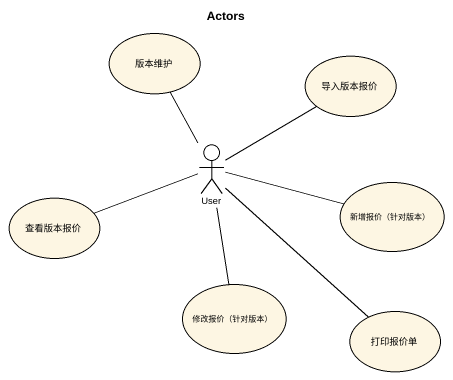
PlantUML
@startuml
title Actors
usecase 版本维护
usecase 导入版本报价
actor User
usecase 查看版本报价
usecase "新增报价（针对版本）" as 新增报价_针对版本
usecase "修改报价（针对版本）" as 修改报价_针对版本
usecase 打印报价单
User -up- 版本维护
User -up- 导入版本报价
User -left- 查看版本报价
User -right- 新增报价_针对版本
User -- 修改报价_针对版本
User -- 打印报价单
@enduml
